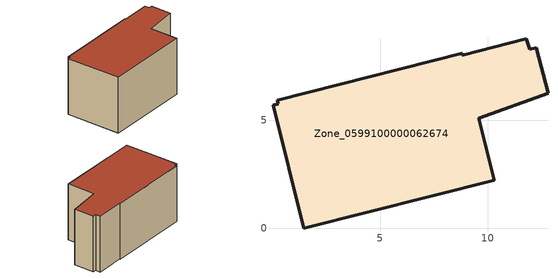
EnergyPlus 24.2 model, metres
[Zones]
Zone_0599100000062674
 floor ground (C_G): 0.29,5.76 0.23,5.93 8.81,8.1 8.81,8.02 11.78,8.78 11.93,8.29 12.24,8.37 12.78,6.26 9.57,5.1 10.29,2.21 1.48,0 0.04,5.7 z0
 wall outside (C_F): 0.04,5.7 1.48,0 10.29,2.21 9.57,5.1 12.78,6.26 12.24,8.37 11.93,8.29 11.78,8.78 8.81,8.02 8.81,8.1 0.23,5.93 0.29,5.76 0.04,5.7 z0:6.03
 roof outside (C_R): 11.78,8.78 8.81,8.02 8.81,8.1 0.23,5.93 0.29,5.76 0.04,5.7 1.48,0 10.29,2.21 9.57,5.1 12.78,6.26 12.24,8.37 11.93,8.29 z6.03
[BUILDING]
Pand.0599100000062674: North Axis=0; Terrain=City; Loads Convergence Tolerance Value=0.04; Temperature Convergence Tolerance Value=0.4; Solar Distribution=FullExterior; Maximum Number of Warmup Days=25; Minimum Number of Warmup Days=1
[Site:Location]
Rotterdam.The.Hague.AP_ZH_NLD Design_Conditions: Latitude=51.96; Longitude=4.45; Time Zone=1; Elevation=-4.5
[SITE:GROUNDTEMPERATURE:BUILDINGSURFACE]
18, 18, 18, 18, 18, 18, 18, 18, 18, 18, 18, 18
[MATERIAL] Thermal Absorptance=0.9; Solar Absorptance=0.7; Visible Absorptance=0.7
Name | Roughness | Thickness | Conductivity | Density | Specific Heat
G.TC.1992-2005 | MediumSmooth | 0.15 | 0.06 | 540 | 1210
F.TC.1992-2005 | Rough | 0.3 | 0.12 | 1920 | 840
R.TC.1992-2005 | MediumRough | 0.2 | 0.08 | 1500 | 1000
[CONSTRUCTION]
C_G: G.TC.1992-2005
C_F: F.TC.1992-2005
C_R: R.TC.1992-2005
[ZONE]
Zone_0599100000062674: Type=1; Multiplier=1; Ceiling Height=Autocalculate; Volume=Autocalculate; Floor Area=autocalculate; Part of Total Floor Area=Yes
[ZONEINFILTRATION:DESIGNFLOWRATE]
Infil_Zone_0599100000062674: Zone or ZoneList or Space or SpaceList=Zone_0599100000062674; Schedule=AlwaysOn; Design Flow Rate Calculation Method=Flow/Area; Flow Rate per Floor Area=0.0015; Constant Term Coefficient=1; Temperature Term Coefficient=0; Velocity Term Coefficient=0; Velocity Squared Term Coefficient=0
[HVACTEMPLATE:ZONE:IDEALLOADSAIRSYSTEM]
Zone_0599100000062674: Maximum Heating Supply Air Temperature=50; Minimum Cooling Supply Air Temperature=13; Maximum Heating Supply Air Humidity Ratio=0.0156; Minimum Cooling Supply Air Humidity Ratio=0.0077; Heating Limit=NoLimit; Cooling Limit=NoLimit; Dehumidification Control Type=ConstantSensibleHeatRatio; Cooling Sensible Heat Ratio=0.7; Dehumidification Setpoint=60; Humidification Control Type=None; Humidification Setpoint=30; Outdoor Air Method=None; Outdoor Air Flow Rate per Person=0.00944; Outdoor Air Flow Rate per Zone Floor Area=0; Outdoor Air Flow Rate per Zone=0; Demand Controlled Ventilation Type=None; Outdoor Air Economizer Type=NoEconomizer; Heat Recovery Type=None; Sensible Heat Recovery Effectiveness=0.7; Latent Heat Recovery Effectiveness=0.65
[ZONECONTROL:THERMOSTAT]
ThermostatControl_Zone_0599100000062674: Zone or ZoneList=Zone_0599100000062674; Control Type Schedule=DualSetpointControlType; Control 1=Thermostat_Zone_0599100000062674; Temperature Difference Between Cutout And Setpoint=0
[THERMOSTATSETPOINT:DUALSETPOINT]
Thermostat_Zone_0599100000062674: Heating Setpoint Temperature Schedule=HeatingSetpoint_Zone_0599100000062674; Cooling Setpoint Temperature Schedule=CoolingSetpoint_Zone_0599100000062674
[SCHEDULE:COMPACT]
HeatingSetpoint_Zone_0599100000062674: Through: 12/31, For: AllDays, Until: 24:00, 21
CoolingSetpoint_Zone_0599100000062674: Through: 12/31, For: AllDays, Until: 24:00, 24
DualSetpointControlType: Through: 12/31, For: AllDays, Until: 24:00, 4
AlwaysOn: Through: 12/31, For: AllDays, Until: 24:00, 1
